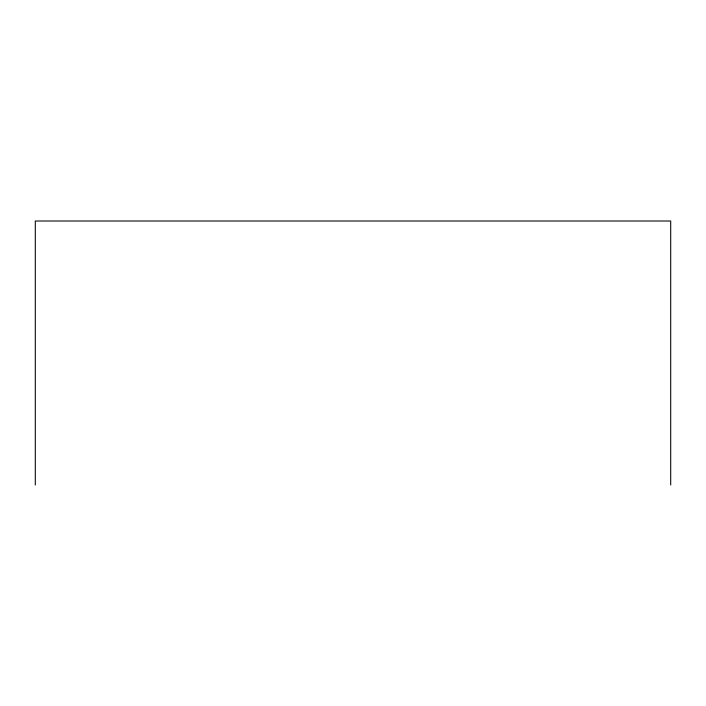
<?xml version="1.0" encoding="UTF-8"?>
<svg xmlns="http://www.w3.org/2000/svg" width="706" height="706" viewBox="0 0 706 706"><rect width="100%" height="100%" fill="white"/><g stroke="black" fill="none" stroke-linecap="round" stroke-linejoin="round"><path stroke-width="1.06" d="M670.7 484.987L670.7 221.013L35.3 221.013L35.3 484.987"/></g></svg>
